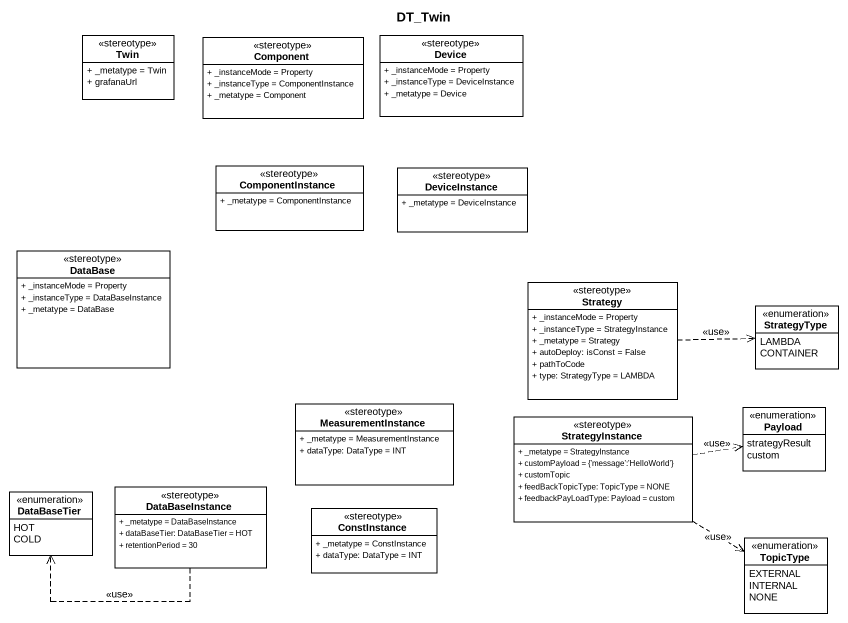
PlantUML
@startuml
title DT_Twin
hide circle
hide empty members
skinparam classAttributeIconSize 0
class Twin <<stereotype>> {
  + _metatype = Twin
  + grafanaUrl
}
class "Component" as Component_ <<stereotype>> {
  + _instanceMode = Property
  + _instanceType = ComponentInstance
  + _metatype = Component
}
class Device <<stereotype>> {
  + _instanceMode = Property
  + _instanceType = DeviceInstance
  + _metatype = Device
}
class ComponentInstance <<stereotype>> {
  + _metatype = ComponentInstance
}
class DeviceInstance <<stereotype>> {
  + _metatype = DeviceInstance
}
class "DataBase" as DataBase_ <<stereotype>> {
  + _instanceMode = Property
  + _instanceType = DataBaseInstance
  + _metatype = DataBase
}
class Strategy <<stereotype>> {
  + _instanceMode = Property
  + _instanceType = StrategyInstance
  + _metatype = Strategy
  + autoDeploy: isConst = False
  + pathToCode
  + type: StrategyType = LAMBDA
}
enum StrategyType {
  LAMBDA
  CONTAINER
}
class MeasurementInstance <<stereotype>> {
  + _metatype = MeasurementInstance
  + dataType: DataType = INT
}
enum Payload {
  strategyResult
  custom
}
class StrategyInstance <<stereotype>> {
  + _metatype = StrategyInstance
  + customPayload = {'message':'HelloWorld'}
  + customTopic
  + feedBackTopicType: TopicType = NONE
  + feedbackPayLoadType: Payload = custom
}
enum DataBaseTier {
  HOT
  COLD
}
class DataBaseInstance <<stereotype>> {
  + _metatype = DataBaseInstance
  + dataBaseTier: DataBaseTier = HOT
  + retentionPeriod = 30
}
class ConstInstance <<stereotype>> {
  + _metatype = ConstInstance
  + dataType: DataType = INT
}
enum TopicType {
  EXTERNAL
  INTERNAL
  NONE
}
Strategy .right.> StrategyType : <<use>>
StrategyInstance .right.> Payload : <<use>>
StrategyInstance .right.> TopicType : <<use>>
DataBaseInstance .left.> DataBaseTier : <<use>>
@enduml
